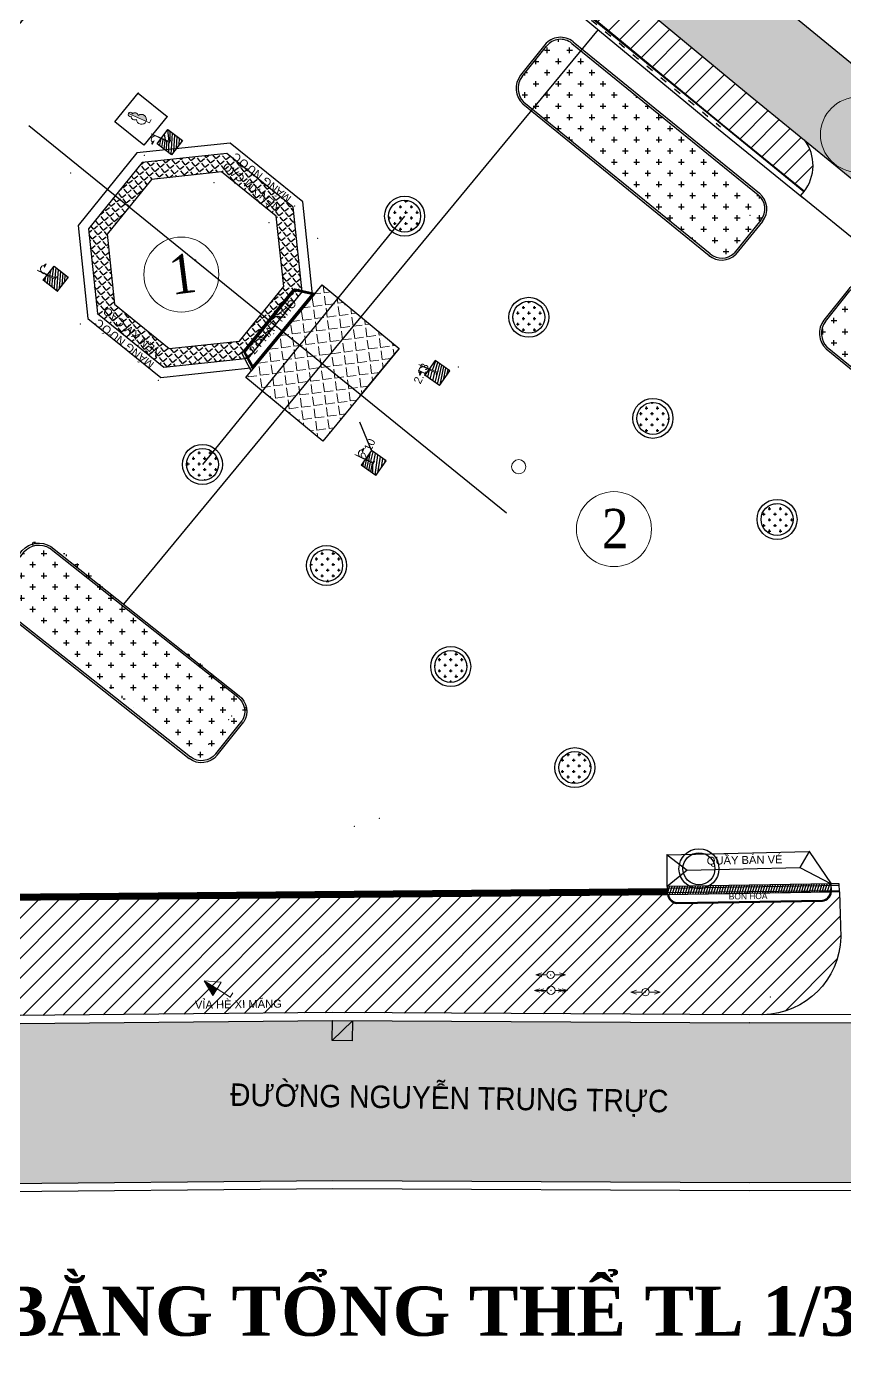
# Model space of a CAD drawing. Header units: millimetres. Extents: x 9937 to 183044, y 7127 to 109805.
# Drawn here: x 83711 to 124590, y 7127 to 73303 of the extents above; entities that cross this region are included whole.
import ezdxf
from ezdxf.enums import TextEntityAlignment as Align

# ---------------------------------------------------------------- set-up
doc = ezdxf.new("R2010")
doc.units = ezdxf.units.MM
doc.header["$LTSCALE"] = 100
doc.linetypes.add('ACAD_ISO03W100', pattern=[30, 12, -18])
doc.layers.get('0').update_dxf_attribs({"lineweight": 9})
for name, color, linetype in [('0-khung', 7, 'Continuous'), ('BO VIA', 3, 'Continuous'), ('BON CAY KIENG', 1, 'Continuous'), ('CAODO', 7, 'Continuous'), ('CHU', 2, 'Continuous'), ('GACH VIA HE', 3, 'Continuous'), ('HIEN', 7, 'Continuous'), ('LE DUONG', 1, 'Continuous'), ('NEN XI MANG CAO', 5, 'Continuous')]:
    doc.layers.add(name, color=color, linetype=linetype)
doc.layers.add('CAY CAU', color=91, linetype='Continuous', lineweight=15)
doc.layers.add('diem', color=2, linetype='Continuous', lineweight=0)
doc.styles.add('1.5 mm Times New Roman', font='times.ttf', dxfattribs={"width": 0.9})
doc.styles.add('GHICHU', font='VHELVCN.TTF', dxfattribs={"height": 2})
doc.styles.add('GHICHU2', font='VHELVCN.TTF', dxfattribs={"height": 2})
doc.styles.add('MB', font='VHELVCN.TTF')
doc.dimstyles.get("Standard").update_dxf_attribs({"dimtxt": 0.18, "dimasz": 0.18, "dimexe": 0.18, "dimexo": 0.0625, "dimgap": 0.09, "dimtad": 0, "dimtih": 1, "dimtoh": 1, "dimdec": 4, "dimzin": 0, "dimdsep": 46, "dimtxsty": 'Standard', "dimcen": 0.09, "dimadec": 0, "dimazin": 0, "dimtfac": 1, "dimtdec": 4, "dimtofl": 0, "dimtmove": 0, "dimatfit": 3, "dimfxl": 1, "dimtolj": 1, "dimtzin": 0, "dimarcsym": 0})
pattern_1 = [(83.4374819777422, (806203163.0237598, -992949181.5618784), (-124.1809678838361, 14.28590968169904), [])]
pattern_2 = [(83.45757245060054, (806551216.4917207, -992666494.9974082), (-124.1859695309608, 14.24236538132847), [])]
pattern_3 = [(45, (-322361.6668058929, 1722250.069294074), (-498.4042147193378, 498.404214719338), [])]
pattern_4 = [(0, (-322361.6668058929, 1722250.069294074), (558.8, 558.8), [279.4, -838.2]), (90, (-322221.9668058929, 1722110.369294074), (-558.8, 558.8), [279.4, -838.2])]
pattern_5 = [(0, (-322361.6668058929, 1722250.069294074), (279.4, 279.4), [139.7, -419.1]), (90, (-322291.8168058928, 1722180.219294074), (-279.4, 279.4), [139.7, -419.1])]

# ---------------------------------------------------------------- blocks, each defined once
blk = doc.blocks.new('DENCS1')
blk.add_hatch(color=256).paths.add_polyline_path([(-0.0554285714464982, 0.0382388986317821), (0.0554285714458729, 0.0382388986317892), (-1.137e-13, 1.97823889811589)])
h = blk.add_hatch(color=256)
h.dxf.hatch_style = 1
h.paths.add_polyline_path([(0.9140024093083525, 1.428960608017519, 0.500000000000071), (0.5140024093083753, 1.428960608017519)])
for p, q in [((-0.0554285714460718, 0.0382388986317963), (-1.137e-13, 1.978238898110433)), ((0.0554285714458445, 0.0382388986317963), (-1.137e-13, 1.978238898110433)), ((0.5140024093083753, 1.428960608017519), (0.9140024093083525, 1.428960608017519)), ((-0.1918415516266805, 0), (-0.1918415516266805, 0.0382388986317892)), ((-0.1918415516266805, 0.0382388986317892), (0.1918415516266805, 0.0382388986317892)), ((0.1918415516266805, 0), (-0.1918415516266805, 0)), ((0.1918415516266805, 0.0382388986317892), (0.1918415516266805, 0))]:
    blk.add_line(p, q)
for centre, radius, start, end in [((0.3734860140775993, 1.368606695493113), 0.3763838369043488, 25.21639918475023, 172.885619373807), ((0.7140024093083639, 1.278960608017563), 0.2499999999999645, 36.86989764583751, 143.1301023541625)]:
    blk.add_arc(centre, radius, start, end)
blk = doc.blocks.new('DTTTHE')
for p, q in [((-1.799869686285347, -0.0108289132192994), (-1.21730334590228, 0.1734619063078213)), ((-1.305023912707639, -0.0108289132192994), (-0.768955886871737, 0.1539952232540003)), ((1.305023912707667, -0.0108289132192994), (0.7689558868717655, 0.1539952232540003)), ((1.799869686285347, -0.0108289132192994), (1.21730334590228, 0.1734619063078213)), ((-1.799869686285347, -0.0108289132192994), (-1.21730334590228, -0.1951197327464058)), ((-0.4498696862853535, -0.0108289132192994), (-1.799869686285347, -0.0108289132192994)), ((-1.305023912707639, -0.0108289132192994), (-0.768955886871737, -0.1756530496925848)), ((0.4498696862853535, -0.0108289132192994), (1.799869686285347, -0.0108289132192994)), ((1.305023912707667, -0.0108289132192994), (0.7689558868717655, -0.1756530496925848)), ((1.799869686285347, -0.0108289132192994), (1.21730334590228, -0.1951197327464058))]:
    blk.add_line(p, q)
blk.add_circle((0, 0), 0.4499999999999993)
blk.add_point((0, 0))
blk = doc.blocks.new('DTHTHE')
for p, q in [((-1.59996547320236, -0.0052554967422367), (-0.9669112432924009, 0.2101706654078157)), ((1.59996547320236, -0.0052554967422367), (0.9669112432923725, 0.2101706654078157)), ((-0.3999654732023714, -0.0052554967422367), (-1.59996547320236, -0.0052554967422367)), ((-1.59996547320236, -0.0052554967422367), (-0.9669112432924009, -0.2206816588922749)), ((0.399965473202343, -0.0052554967422367), (1.59996547320236, -0.0052554967422367)), ((1.59996547320236, -0.0052554967422367), (0.9669112432923725, -0.2206816588922749))]:
    blk.add_line(p, q)
blk.add_circle((0, 0), 0.3999999999999986)
blk.add_point((0, 0))
blk = doc.blocks.new('BBTGIAC')
blk.add_hatch(color=256).paths.add_polyline_path([(0, 3.199999999999988), (-0.8000000000000111, 1.61790997126809), (0, 1.61790997126809)])
for p, q in [((0, 3.199999999999988), (-0.8000000000000113, 1.61790997126809)), ((0, 1.61790997126809), (0, 3.199999999999988)), ((0, 3.199999999999988), (0.799999999999983, 1.61790997126809)), ((0, 1.61790997126809), (-0.8000000000000113, 1.61790997126809)), ((0, 1.61790997126809), (0.799999999999983, 1.61790997126809)), ((0, 0), (0.001931283045252, 1.61790997126809)), ((0, 0), (0.533385029538465, 0))]:
    blk.add_line(p, q)
blk = doc.blocks.new('CAYDL')
at = {"linetype": 'Continuous'}
blk.add_hatch(color=256, dxfattribs=at).paths.add_polyline_path([(0.2730896669155642, 1.660251213043927, 0.5693726601521445), (0.1762234897171492, 2.41734217087509, 0.684834325308665), (0, 2.871893779935298), (0, 0.469883415720855, 0.796562249628744)])
for p, q in [((0, 2.871504589831669), (0, 0)), ((0, 0), (0.4967282140305827, 0))]:
    blk.add_line(p, q, dxfattribs=at)
for centre, radius, start, end in [((0, 1.096392912379819), 0.626509496658965, 115.841984444443, 64.15801555555699), ((0, 2.010052954237), 0.4437783504383233, 113.396884545058, 232.0208978191353), ((0, 2.6104582477647), 0.2614355321705987, 312.3812719101817, 227.6187280898183), ((0, 2.010052954237), 0.4437783504383233, 307.9791021808647, 66.60311545494193)]:
    blk.add_arc(centre, radius, start, end, dxfattribs=at)
blk = doc.blocks.new('evtrter')
at = {"layer": 'diem'}
blk.add_point((457388.7079036913, -1670632.699559962), dxfattribs=at)
at = {"layer": 'GACH VIA HE'}
for p, q in [((445994.6312547059, -1663689.166590327), (447218.6149865482, -1662164.877146375)), ((448486.1398167661, -1662032.869735587), (457795.3099318443, -1669605.204225081)), ((448549.242407454, -1661955.293559808), (457858.4125225321, -1669527.628049302)), ((457926.9881296908, -1670869.567978306), (456593.3038774898, -1672517.54306729)), ((458004.7216312502, -1670932.476663996), (456667.0574554362, -1672585.369569892))]:
    blk.add_line(p, q, dxfattribs=at)
for points in [[(447140.8843808189, -1662101.964882444), (445916.89775315, -1663626.257904632)], [(455399.6968317283, -1672559.473944443), (446092.5624270135, -1664984.279281059)], [(446028.8757501556, -1665061.380345116), (455341.6069586416, -1672641.16043085)]]:
    blk.add_lwpolyline(points, dxfattribs=at)
for centre, radius, start, end in [((447918.2165005766, -1662731.055317598), 1000, 50.87414729215566, 141.0172154159501), ((447918.2165005766, -1662731.055317598), 900, 50.87414729215566, 141.0172154159501), ((446779.6987799651, -1664280.86617233), 1083.022435599559, 142.812361840521, 226.1107704100704), ((446780.2217683557, -1664281.022344373), 983.588170289463, 143.0060087401849, 225.642482182682), ((457227.3866156548, -1670303.389807092), 900, 321.0172154159502, 50.87414729215566), ((457227.3866156548, -1670303.389807092), 1000, 321.0172154159502, 50.87414729215566), ((455972.8608257792, -1671865.584157861), 999.9999999999275, 230.4427521099758, 313.9632335004259), ((455972.8608257792, -1671865.584157861), 899.9999999999275, 230.4427521099758, 313.5811429411888)]:
    blk.add_arc(centre, radius, start, end, dxfattribs=at)

msp = doc.modelspace()

# ---------------------------------------------------------------- hatches: boundary and pattern name
at = {"layer": 'BO VIA'}
h = msp.add_hatch(dxfattribs=at)
h.set_pattern_fill('AR-SAND', color=253, scale=44, style=0)
h.set_pattern_definition([(37.5, (-322361.6668058929, 1722250.069294074), (-70.4013770232981, 2153.418244249106), [0, -1698.752, 0, -1899.92, 0, -1816.1]), (7.499999999999999, (-322361.6668058929, 1722250.069294074), (1977.902445807212, 3154.030442500759), [0, -916.432, 0, -1531.112, 0, -586.7399999999999]), (327.5, (-323736.3148058928, 1722250.069294074), (3480.366429062416, 6.323612585600861), [0, -558.8, 0, -2011.68, 0, -2626.36]), (317.5, (-323736.3148058928, 1722250.069294074), (3359.648390878108, 980.8890223317511), [0, -279.4, 0, -1318.768, 0, -1508.76])])
h.paths.add_polyline_path([(98580.53283321648, 87480.9768493378), (119698.9112234845, 69990.46744665992), (140910.9928457882, 52667.78147583478), (162335.4498863198, 35029.43479826138, -0.1157157580870133), (163291.1343570807, 33898.35300872452, -0.1383604153416162), (163630.0176239893, 31726.46229260811, -0.079783906374194), (163019.0315728514, 28723.48816462839, -0.0983745176155972), (161045.7386053276, 25863.20057628909, -0.2164462790111767), (157981.2426257123, 23991.85389796202), (140413.9787755097, 23560.79611127964), (119843.3064036565, 23506.91501100105), (98996.94475182291, 23613.77413837006), (62558.66646833333, 23275.81447444321), (53216.24194138503, 23149.12998565077), (31022.71455399215, 22715.68782534473, -0.2020653777913407), (29180.16687616764, 23532.3120076363), (31654.25457568781, 28371.43951729336, -0.0227819444043218), (34060.41095794167, 31697.45522153168), (37409.8201340941, 36003.18015118549), (40477.71308032022, 39505.45339452941), (45582.11235543992, 45214.18714549462), (59000.17789995344, 59643.39921834087), (72462.40658821038, 73836.76681550639, -0.2566994672691996), (76021.20302917069, 74610.88559884136), (80587.33915142354, 70310.78456356958), (83655.01243177718, 73778.3571476352), (82898.25133442941, 74663.80637405557), (95076.49862250278, 87225.01933255394, -0.3570558508103294)], flags=16)
edge = h.paths.add_edge_path()
edge.add_line((9936.960591270705, 19140.06883670971), (11321.35000797757, 14486.31528983358))
edge.add_line((11321.35000797757, 14486.31528983358), (14588.87713927822, 14535.72465967317))
edge.add_line((14588.87713927822, 14535.72465967317), (31144.506719117, 14716.54088409315))
edge.add_line((31144.506719117, 14716.54088409315), (53348.58422184136, 15150.18908943981))
edge.add_line((53348.58422184136, 15150.18908943981), (62650.00023585354, 15276.31749745412))
edge.add_line((62650.00023585354, 15276.31749745412), (99013.53956677951, 15613.58396862098))
edge.add_line((99013.53956677951, 15613.58396862098), (119833.2796224562, 15506.86130457348))
edge.add_line((119833.2796224562, 15506.86130457348), (140522.589747956, 15561.053154669))
edge.add_line((140522.589747956, 15561.053154669), (158160.7096339884, 15993.84957542969))
edge.add_line((158160.7096339884, 15993.84957542969), (181622.9563332359, 16396.09424530016))
edge.add_line((181622.9563332359, 16396.09424530016), (183037.5699387886, 21151.44920890522))
edge.add_line((183037.5699387886, 21151.44920890522), (181972.4431422619, 24731.97181864898))
edge.add_arc((183705.2329887132, 30005.11986179557), 5550.554110798805, 222.3725409085557, 251.8091492645286, ccw=False)
edge.add_line((179604.60341328, 26264.33277590201), (167362.8415292576, 36529.76851778594))
edge.add_line((167362.8415292576, 36529.76851778594), (143601.5712274806, 56193.79749570624))
edge.add_line((143601.5712274806, 56193.79749570624), (122498.617517494, 73453.37167104823))
edge.add_line((122498.617517494, 73453.37167104823), (96388.28446533263, 94831.6235620163))
edge.add_line((96388.28446533263, 94831.6235620163), (95981.6693345051, 97301.35110467742))
edge.add_line((95981.6693345051, 97301.35110467742), (99972.03884671931, 102746.3981344574))
edge.add_line((99972.03884671931, 102746.3981344574), (102605.0241077911, 105516.1703359059))
edge.add_line((102605.0241077911, 105516.1703359059), (100163.752591066, 107769.8967999352))
edge.add_line((100163.752591066, 107769.8967999352), (94796.99152073899, 102124.3256512603))
edge.add_line((94796.99152073899, 102124.3256512603), (93123.82201968343, 100349.039527744))
edge.add_line((93123.82201968343, 100349.039527744), (90862.32733775792, 99504.53505516634))
edge.add_line((90862.32733775792, 99504.53505516634), (88222.00302591699, 101710.6031700817))
edge.add_line((88222.00302591699, 101710.6031700817), (71999.19443597196, 84850.27692186063))
edge.add_line((71999.19443597196, 84850.27692186063), (68162.07122468046, 80955.55662041808))
edge.add_line((68162.07122468046, 80955.55662041808), (47746.87694204371, 58893.47218842571))
edge.add_line((47746.87694204371, 58893.47218842571), (23088.49063164386, 32893.13091046666))
edge.add_line((23088.49063164386, 32893.13091046666), (14821.23283526057, 22940.19848268875))
edge.add_line((14821.23283526057, 22940.19848268875), (14484.71391649556, 22535.0641393899))
edge.add_line((14484.71391649556, 22535.0641393899), (10930.91114544519, 22481.32589999493))
edge.add_line((10930.91114544519, 22481.32589999493), (9936.960591270705, 19140.06883670971))
h = msp.add_hatch(dxfattribs=at)
h.set_pattern_fill('ANSI31', color=253, scale=222, style=0)
h.set_pattern_definition(pattern_3)
h.paths.add_polyline_path([(98580.5328332159, 87480.97684933829, 0.3570558508102576), (95076.49862250278, 87225.01933255394), (96496.49369050289, 86343.91687521826, -0.0107417776923773), (96710.14607691317, 86398.11426255455), (110836.4964264416, 74729.52431599563, -0.7030904900671914), (111921.8420381633, 74339.23319864296, -0.1743357218329981), (111781.4930519609, 73948.9420812903), (118487.0910238568, 68410.0115617637), (122587.527435799, 65070.43790899938, 0.3302519457591543), (122604.4850576133, 67617.6525579628), (119698.9112234824, 69990.46744666155)])
edge = h.paths.add_edge_path(flags=16)
edge.add_ellipse((104686.210977418, 80489.47622537611), major_axis=(-146.3755025644337, 112.0181889430401), ratio=0.9999999999248143, start_angle=360.1665058740468, end_angle=718.6608765130093, ccw=False)
edge.add_ellipse((104395.7928984283, 80716.47695212554), major_axis=(-144.0476969158887, 114.9961887120501), ratio=0.9999999999258097, start_angle=181.3414866514301, end_angle=539.8358572903925, ccw=False)
edge.add_line((104249.5889594328, 80827.68121987209), (104248.5709268237, 80828.47694905987))
edge.add_ellipse((104395.7928984283, 80716.47695212554), major_axis=(-144.0476969158887, 114.9961887120501), ratio=0.9999999999258097, start_angle=181.3414866514301, end_angle=539.8358572903925, ccw=False)
edge.add_ellipse((104686.210977418, 80489.47622537611), major_axis=(-146.3755025644337, 112.0181889430401), ratio=0.9999999999248143, start_angle=360.1665058740468, end_angle=718.6608765130093, ccw=False)
edge.add_line((104830.4501874961, 80373.66017073602), (104829.4321548873, 80374.4558999238))
h = msp.add_hatch(dxfattribs=at)
h.set_pattern_fill('ANSI31', color=253, scale=222, style=0)
h.set_pattern_definition(pattern_3)
h.paths.add_polyline_path([(124407.8335580735, 27786.91036243294), (124336.2622078798, 30050.6082276504), (123936.5033067924, 30044.71820569807, -0.3525569016852269), (123493.7629451264, 29587.57383879926), (116197.9600729024, 29470.79356519785, -0.3591065608461139), (115739.4460226594, 29925.7258446787), (76567.05209890805, 29580.33927978925), (51854.46015581698, 29303.12375951139), (36999.55632585951, 29153.79122888483, -0.3167547870420334), (34984.9567247309, 30813.21084050951), (33979.47170307674, 31595.37431194237, 0.0220589733769441), (31654.25457568781, 28371.43951729336), (29180.16687616776, 23532.31200763653), (29471.51741988782, 23806.38291209773, 0.201203303928724), (31022.81183739717, 23115.76600303198), (53208.43138451996, 23549.0537223455), (62554.09978010161, 23675.78932331945), (98996.1150109817, 24013.78364696331), (119843.807742845, 23906.9176963421), (120515.6379605712, 23908.67429422494, 0.4002893532490366)])
edge = h.paths.add_edge_path(flags=16)
edge.add_ellipse((73303.70017178723, 24842.36576355831), major_axis=(-2.368268879784498, 207.3464754790904), ratio=0.9999999999713457, start_angle=92.13013760824339, end_angle=269.37231121917404, ccw=False)
edge.add_ellipse((72889.2250262486, 24832.19555492606), major_axis=(-3.432224003985049, 207.3315929362305), ratio=0.9999999999713453, start_angle=91.8361263037769, end_angle=269.0782999147724, ccw=False)
edge.add_ellipse((72889.2250262486, 24832.19555492606), major_axis=(-3.432224003985049, 207.3315929362305), ratio=0.9999999999713453, start_angle=-88.16387362161458, end_angle=91.8361263037769, ccw=False)
edge.add_ellipse((73303.70017178723, 24842.36576355831), major_axis=(-2.368268879784498, 207.3464754790904), ratio=0.9999999999713457, start_angle=269.37231121917404, end_angle=449.3723111446304, ccw=False)
at = {"layer": 'CAY CAU'}
h = msp.add_hatch(dxfattribs=at)
h.set_pattern_fill('ANGLE', color=253, scale=87.99999999999999, angle=7.317899333461887, style=0)
h.set_pattern_definition([(7.31789933346189, (-530755.2355839064, 1654922.152893763), (-78.29454075868752, 609.6732463273964), [447.0399999999998, -167.6399999999999]), (97.31789933346188, (-530755.2355839064, 1654922.152893763), (-609.6732463273964, -78.29454075868748), [447.0399999999998, -167.6399999999999])])
h.paths.add_polyline_path([(98485.33532933069, 60386.45069172841), (94664.2420356233, 55760.51878120643), (98519.1852943918, 52576.27436978379), (102340.2785880988, 57202.20628030595)])
at = {"layer": 'GACH VIA HE'}
h = msp.add_hatch(dxfattribs=at)
h.set_pattern_fill('CROSS', color=66, scale=88, style=0)
h.set_pattern_definition(pattern_4)
h.paths.add_polyline_path([(110965.8789090967, 72459.39109563781, 0.4149451088751719), (109698.3540788757, 72327.3836848461), (108474.3703470364, 70803.09424089827, 0.3770533326484696), (108572.3015193436, 69507.98155016638), (117889.539424351, 61924.56351982872, 0.3754224686723586), (119073.0429698201, 61974.71776393522), (120406.7272220214, 63622.69285291946, 0.4134823940884002), (120275.0490241751, 64887.05660614371)])
h = msp.add_hatch(dxfattribs=at)
h.set_pattern_fill('CROSS', color=66, scale=44, style=0)
h.set_pattern_definition(pattern_5)
edge = h.paths.add_edge_path()
edge.add_arc((102608.6186223518, 63821.12218211871), 800, 0, 360)
h = msp.add_hatch(dxfattribs=at)
h.set_pattern_fill('CROSS', color=66, scale=88, style=0)
h.set_pattern_definition([(0, (-266683.5577113105, 1723272.247172188), (558.8, 558.8), [279.4, -838.2]), (90, (-266543.8577113105, 1723132.547172188), (-558.8, 558.8), [279.4, -838.2])])
h.paths.add_polyline_path([(126124.4730108734, 60217.19955848669, 0.4149451088751719), (124856.9481806524, 60085.19214769499), (123632.9644488131, 58560.90270374715, 0.3770533326484696), (123730.8956211203, 57265.79001301526), (133048.1335261277, 49682.3719826776, 0.3754224686723586), (134231.6370715968, 49732.5262267841), (135565.3213237981, 51380.50131576834, 0.4134823940884002), (135433.6431259518, 52644.8650689926)])
h = msp.add_hatch(dxfattribs=at)
h.set_pattern_fill('CROSS', color=66, scale=44, style=0)
h.set_pattern_definition(pattern_5)
edge = h.paths.add_edge_path()
edge.add_arc((108811.6263475038, 58769.1230568511), 800, 0, 360)
h = msp.add_hatch(dxfattribs=at)
h.set_pattern_fill('CROSS', color=66, scale=44, style=0)
h.set_pattern_definition(pattern_5)
edge = h.paths.add_edge_path()
edge.add_arc((115014.634072656, 53717.12393158372), 800, 0, 360)
h = msp.add_hatch(dxfattribs=at)
h.set_pattern_fill('CROSS', color=66, scale=44, style=0)
h.set_pattern_definition(pattern_5)
edge = h.paths.add_edge_path()
edge.add_arc((92504.62037181763, 51415.10673181572), 800, 0, 360)
h = msp.add_hatch(dxfattribs=at)
h.set_pattern_fill('CROSS', color=66, scale=44, style=0)
h.set_pattern_definition(pattern_5)
edge = h.paths.add_edge_path()
edge.add_arc((121217.6417978083, 48665.12480631634), 800, 0, 360)
h = msp.add_hatch(dxfattribs=at)
h.set_pattern_fill('CROSS', color=66, scale=88, style=0)
h.set_pattern_definition(pattern_4)
h.paths.add_polyline_path([(85057.21813191065, 47437.71215697494, 0.4149451088751719), (83789.6933016897, 47305.70474618324), (82565.70956985035, 45781.4153022354, 0.3770533326484696), (82663.64074215751, 44486.30261150351), (91980.87864716497, 36902.88458116585, 0.3754224686723586), (93164.38219263405, 36953.03882527235), (94498.06644483533, 38601.01391425659, 0.4134823940884002), (94366.38824698905, 39865.37766748085)])
h = msp.add_hatch(dxfattribs=at)
h.set_pattern_fill('CROSS', color=66, scale=44, style=0)
h.set_pattern_definition(pattern_5)
edge = h.paths.add_edge_path()
edge.add_arc((98707.62809696875, 46363.10760654811), 800, 0, 360)
h = msp.add_hatch(dxfattribs=at)
h.set_pattern_fill('CROSS', color=66, scale=44, style=0)
h.set_pattern_definition(pattern_5)
edge = h.paths.add_edge_path()
edge.add_arc((104910.6358221202, 41311.1084812798), 800, 0, 360)
h = msp.add_hatch(dxfattribs=at)
h.set_pattern_fill('CROSS', color=66, scale=44, style=0)
h.set_pattern_definition(pattern_5)
edge = h.paths.add_edge_path()
edge.add_arc((111113.6435472718, 36259.1093560115), 800, 0, 360)
at = {"layer": 'HIEN'}
h = msp.add_hatch(dxfattribs=at)
h.set_pattern_fill('ANSI31', color=256, scale=999.9999999999998, angle=398.4575724506005)
h.set_pattern_definition(pattern_2)
h.paths.add_polyline_path([(90954.77456515541, 66888.99676518588), (91499.31727346154, 67605.56723539208), (90782.74680362135, 68150.10994365951), (90459.23046674691, 67724.39080361315), (90862.66379865291, 67553.925344576), (90892.03709136455, 67618.25287740327), (90910.06920241051, 67610.01903953227), (90827.45216636673, 67429.08766931319), (90809.420055321, 67437.32150718423), (90838.79334803241, 67501.64904001146), (90439.2326585703, 67698.07544105078), (90238.20409515193, 67433.53947365559)])
h = msp.add_hatch(dxfattribs=at)
h.set_pattern_fill('ANSI31', color=256, scale=999.9999999999998, angle=398.4575724506005)
h.set_pattern_definition(pattern_2)
h.paths.add_polyline_path([(85802.13564831747, 60775.61124491288), (85094.38746370906, 61331.57213105212), (84538.42657762743, 60623.8239462896), (85246.17476223587, 60067.86306014991)])
edge = h.paths.add_edge_path(flags=17)
edge.add_line((85128.97259495058, 60609.25191049148), (85110.94048390457, 60617.48574836294))
edge.add_line((85110.94048390457, 60617.48574836294), (85140.31377661652, 60681.81328118977))
edge.add_line((85140.31377661628, 60681.81328118975), (84237.41367268177, 61125.68431903469))
edge.add_line((84237.41367268199, 61125.68431903471), (84475.0485312302, 61025.27482868776))
edge.add_ellipse((84605.31597545894, 61170.53729923507), major_axis=(-81.22419554698716, -177.4075038823714), ratio=0.9999999998856893, start_angle=205.2741581727044, end_angle=342.715292978995, ccw=False)
edge.add_ellipse((84720.91200864912, 61311.80962390175), major_axis=(-53.83155743851629, -117.8911507210789), ratio=0.9999999998849096, start_angle=216.8698976427046, end_angle=270, ccw=False)
edge.add_line((84693.24256417542, 61438.42147893806), (84607.11207227391, 61249.79563778456))
edge.add_ellipse((84720.91200864912, 61311.80962390175), major_axis=(-53.83155743851629, -117.8911507210789), ratio=0.9999999998849096, start_angle=270, end_angle=323.13010235729547, ccw=False)
edge.add_ellipse((84605.31597545894, 61170.53729923507), major_axis=(-81.22419554698716, -177.4075038823714), ratio=0.9999999998856893, start_angle=205.2741581727044, end_angle=342.715292978995)
edge.add_line((84475.04853123067, 61025.27482868782), (85164.18422723647, 60734.08958575472))
edge.add_line((85164.18422723649, 60734.08958575472), (85193.5575199485, 60798.4171185818))
edge.add_line((85193.55751994834, 60798.41711858201), (85211.58963099413, 60790.18328071052))
edge.add_line((85211.58963099438, 60790.18328071055), (85128.9725949506, 60609.25191049148))
h = msp.add_hatch(dxfattribs=at)
h.set_pattern_fill('ANSI31', color=256, scale=999.9999999999998, angle=398.4374819777422)
h.set_pattern_definition(pattern_1)
h.paths.add_polyline_path([(104351.9467401261, 55356.84082620985), (104871.8669030646, 56091.47204267508), (104137.2356867054, 56611.39220556525), (103837.6206342529, 56188.04534167255), (104238.5063802876, 56018.49064176525), (104267.9022273145, 56082.80787104298), (104285.9314500984, 56074.56771081012), (104203.2509764728, 55893.66532095574), (104185.2217536888, 55901.9054811886), (104214.6176007157, 55966.22271046609), (103818.5527504404, 56161.10300767812), (103617.3155237668, 55876.76098910002)])
h = msp.add_hatch(dxfattribs=at)
h.set_pattern_fill('ANSI31', color=256, scale=999.9999999999998, angle=398.4374819777422)
h.set_pattern_definition(pattern_1)
h.paths.add_polyline_path([(101081.5789512335, 51580.63097656611), (101099.6081740176, 51572.39081633328), (101016.9277003917, 51391.4884264791), (100998.8984776075, 51399.72858671193), (101028.2943246344, 51464.04581598943), (100632.2294741712, 51658.92611329399), (100430.9922474255, 51374.5840946139), (101165.6234637852, 50854.66393172403), (101685.5436267235, 51589.29514818922), (100950.912410364, 52109.21531107937), (100651.2973579763, 51685.86844727856), (101052.1831042065, 51516.31374728886)])
h = msp.add_hatch(color=256, dxfattribs=at)
h.dxf.hatch_style = 1
h.paths.add_polyline_path([(99991.80564872164, 22608.66131133703), (99996.9316140617, 23608.64817320346), (98991.81878700446, 22613.78727603517)])
at = {"layer": 'LE DUONG'}
h = msp.add_hatch(dxfattribs=at)
h.set_pattern_fill('ANSI31', color=256, scale=999.9999999999998, angle=391.1195826442803)
h.set_pattern_definition([(76.1195826442803, (673153256.9214906, -1087537778.034903), (-121.3498163011124, 29.98703192525495), [])])
h.paths.add_polyline_path([(115734.4139256418, 30313.48269489524), (115740.8157058806, 29913.53392666625), (123936.5033067924, 30044.71820569807), (123930.6103721772, 30444.67479505157)])
at = {"layer": 'NEN XI MANG CAO'}
h = msp.add_hatch(dxfattribs=at)
h.set_pattern_fill('ANGLE', color=256, scale=50, angle=398.4575724506005)
h.set_pattern_definition([(38.45757245060055, (8297.967834666022, -12304.8621482459), (-217.2107793101709, 273.4868184236092), [254, -95.25]), (128.4575724506005, (8297.967834666022, -12304.8621482459), (-273.4868184236092, -217.2107793101709), [254, -95.25])])
h.paths.add_polyline_path([(87734.7053964764, 62923.83149819263), (89950.33557027407, 65663.25636937277), (93454.08859373048, 66033.6351518415), (96193.51346491065, 63818.00497804386), (96563.89224737935, 60314.25195458743), (94348.26207358175, 57574.8270834073), (90844.50905012529, 57204.44830093856), (88105.0841789451, 59420.0784747362)])
h.paths.add_polyline_path([(97489.99629193745, 60040.5300127212), (97041.91855615508, 64279.30878678202), (93727.81053559671, 66959.7391963996), (89489.0317615359, 66511.66146061725), (86808.6013519183, 63197.55344005888), (87256.67908770066, 58958.77466599808), (90570.78710825907, 56278.34425638049), (94809.56588231988, 56726.42199216284)])

# ---------------------------------------------------------------- linework, layer by layer
at = {"layer": 'BO VIA'}
for points in [[(102605.0241077911, 105516.1703359059), (99972.0388467192, 102746.3981344572), (95981.6693345051, 97301.35110467742), (96388.28446533263, 94831.6235620163), (122498.617517494, 73453.37167104823), (143601.5712274715, 56193.79749571368), (167362.8415292544, 36529.7685177885), (179604.60341328, 26264.33277590201)], [(181632.9409709885, 16396.2654252972), (158160.7096339903, 15993.84957542992), (140522.5897479561, 15561.053154669), (119833.2796224676, 15506.86130457348), (99013.53956676798, 15613.58396862098), (62650.0002358373, 15276.31749745388), (53348.58422182279, 15150.18908943957), (31144.50671911414, 14716.54088409315), (14588.87713931675, 14535.72465967363), (11321.35000797757, 14486.31528983358)], [(181877.9137509092, 16000.4065398944), (158169.0441467716, 15593.93368372018), (140528.0202964683, 15161.06600696896), (119832.7782833389, 15106.85861923219), (99014.36930758704, 15213.57446002751), (62654.56692410086, 14876.34264857811), (53355.20133584563, 14750.24204460811), (31150.59632730333, 14316.58353709965), (14594.08530037373, 14135.75768579519), (11439.82190342305, 14088.06101471348)]]:
    msp.add_lwpolyline(points, dxfattribs=at)
msp.add_lwpolyline([(83548.58054487885, 73902.8879041064), (82898.25133442937, 74663.80637405557), (95076.49862250278, 87225.01933255394, -0.3570558508102576), (98580.5328332159, 87480.97684933829), (119698.9112234822, 69990.46744666179), (140910.9928457969, 52667.78147582756), (162335.4498863198, 35029.43479826138, -0.1157157580870133), (163291.1343570807, 33898.35300872452, -0.1383604153416163), (163630.0176239893, 31726.46229260811, -0.079783906374194), (163019.0315728514, 28723.48816462839, -0.0983745176156037), (161045.7386053275, 25863.20057628886, -14.3619057665111)], format="xyb", dxfattribs=at)
at = {"layer": 'BO VIA', "color": 253}
msp.add_lwpolyline([(122559.9582901307, 65034.56016766443, 0.3384628379746535), (122593.8434276079, 67632.08095331932, 1.059698927800778)], format="xyb", dxfattribs=at)
at = {"layer": 'BO VIA'}
msp.add_lwpolyline([(53208.43138451629, 23549.0537223455), (31022.81183739717, 23115.76600303198, -0.201203303928724), (29471.51741988782, 23806.38291209773), (29180.16687616764, 23532.3120076363, 0.2020653777913407), (31022.71455399215, 22715.68782534473), (53216.24194138323, 23149.12998565077), (62558.66646832681, 23275.81447444321), (98996.94475181226, 23613.77413837006), (119843.3064036948, 23506.91501100105), (140413.9787754986, 23560.7961112794), (157981.2426257123, 23991.85389796202, 0.2164462790111653), (161045.7386053275, 25863.20057628886), (160714.7627665832, 26087.82246774226, -0.2151837874750819), (157951.4756293098, 24391.2438886466), (140404.1667050907, 23960.67574721738), (119843.8077428233, 23906.9176963421), (98996.1150109932, 24013.78364696331), (62554.09978006326, 23675.78932331898)], format="xyb", close=True, dxfattribs=at)
at = {"layer": 'BON CAY KIENG'}
msp.add_lwpolyline([(88133.20924797827, 68530.3542946966), (89293.61823430941, 69971.17037767089), (90734.4343169266, 68810.7613911188), (89574.02533074061, 67369.94530846222)], close=True, dxfattribs=at)
at = {"layer": 'CAODO', "color": 253}
for points in [[(122562.743135902, 65038.11372710857), (96672.25482542685, 86234.85764580593), (94267.48119811981, 85057.49452135409), (83864.60314111889, 74015.26992522576), (80587.33915142354, 70310.78456356958), (76021.20302917191, 74610.88559884089), (73491.97688484017, 72835.44618547452), (34984.9567247309, 30813.21084050951), (35729.44197244814, 29664.43400088209), (36999.55632585951, 29153.79122888483), (124335.473404878, 30117.5648178265)], [(122398.0774685692, 64837.82511927164), (122587.527435799, 65070.43790899938)]]:
    msp.add_lwpolyline(points, dxfattribs=at)
msp.add_point((99636.59612771632, 59401.07244560569), dxfattribs=at)
at = {"layer": 'CAY CAU', "color": 253}
for centre, radius in [((125261.9840316692, 67898.8338462098), 1874.283598811728), ((91449.47390462142, 60905.17277245858), 1874.283598811728), ((108308.8761926325, 51299.4953678057), 355.2556514803694), ((113068.6680388546, 48179.17676720092), 1874.283598811728)]:
    msp.add_circle(centre, radius, dxfattribs=at)
at = {"layer": 'diem'}
for p in [(89293.61823430941, 69971.17037767089), (119698.9112234822, 69990.46744666179), (90743.56514412249, 68803.40757696898), (118487.0910238515, 68410.0115617679), (90782.74680362135, 68150.10994365951), (91489.5105600429, 67613.01964170462), (89604.83241104711, 66860.90178222761), (93496.10743608834, 66927.62269287734), (85914.74883939451, 65975.6626986641), (89658.9216925664, 65443.36612131972), (93089.45910088388, 65505.0028802077), (97114.31633601068, 64323.462683286), (95824.4895329844, 63504.19665899603), (87070.8445952089, 62611.52185689168), (98256.13985403418, 62719.25289216904), (84538.42657762743, 60623.8239462896), (85253.67213272264, 60061.97361420895), (96523.6316557104, 60217.89139435952), (97030.5996360502, 60155.69439387145), (98099.5426726263, 59918.23748294054), (87702.22789791255, 59241.8274902552), (86409.59321332429, 58426.04224164146), (90614.8111610789, 57066.50481631153), (94296.94466887681, 57467.27636075352), (94472.71146198994, 56975.87221492881), (105291.3388847974, 56287.01796544516), (90293.69106328857, 55616.92353793032), (94943.185396016, 56097.05523886217), (103617.3155237668, 55876.76098910002), (95897.59940439893, 54807.07892116354), (100950.912410364, 52109.21531107937), (93819.58310489455, 38661.90798829077), (93959.7862188358, 38837.88233260066), (100100.995894, 33324.33775550802), (101348.6966407926, 33732.98829032644), (115723.9348716611, 31907.39133862942), (122827.4904098158, 32070.22473943699), (115341.3908416094, 29910.15222806391), (124336.4598960472, 30050.61114037502), (93893.3350234226, 24794.62668685126), (109717.3705967787, 25122.26699549728), (114457.0565013465, 25040.03242013766), (120881.7179670472, 24791.29751840699), (98996.94475181226, 23613.77413837006), (119843.3064036948, 23506.91501100105)]:
    msp.add_point(p, dxfattribs=at)
at = {"layer": 'GACH VIA HE'}
msp.add_lwpolyline([(94664.81202632988, 55760.04795982212), (98485.90532003724, 60385.97987034414), (102340.2785880988, 57202.20628030595), (98519.18529439167, 52576.27436978377)], close=True, dxfattribs=at)
for points in [[(98485.3353293306, 60386.45069172862), (102340.2785880988, 57202.20628030595)], [(100376.3072930894, 54823.40194947869), (102286.853939943, 57136.36790473978)]]:
    msp.add_lwpolyline(points, dxfattribs=at)
for centre, radius in [((102608.6186223518, 63821.12218211871), 1000), ((102608.6186223518, 63821.12218211871), 800), ((108811.6263475038, 58769.1230568511), 1000), ((108811.6263475038, 58769.1230568511), 800), ((115014.634072656, 53717.12393158372), 1000), ((115014.634072656, 53717.12393158372), 800), ((92504.62037181763, 51415.10673181572), 1000), ((92504.62037181763, 51415.10673181572), 800), ((121217.6417978083, 48665.12480631634), 1000), ((121217.6417978083, 48665.12480631634), 800), ((98707.62809696875, 46363.10760654811), 1000), ((98707.62809696875, 46363.10760654811), 800), ((104910.6358221202, 41311.1084812798), 1000), ((104910.6358221202, 41311.1084812798), 800), ((111113.6435472718, 36259.1093560115), 1000), ((111113.6435472718, 36259.1093560115), 800), ((117316.6512724233, 31207.11023074342), 1000), ((117316.6512724233, 31207.11023074342), 800)]:
    msp.add_circle(centre, radius, dxfattribs=at)
at = {"layer": 'HIEN'}
for p, q in [((96635.46176513296, 86070.69390570722), (118296.8364312505, 68178.05409384263)), ((118296.8364312505, 68178.05409384263), (122542.3334621723, 64720.33676752564)), ((104137.2356867054, 56611.39220556525), (103617.3155237668, 55876.76098910002)), ((104871.8669030646, 56091.47204267508), (104137.2356867054, 56611.39220556525)), ((104351.9467401261, 55356.84082620985), (103617.3155237668, 55876.76098910002)), ((104351.9467401261, 55356.84082620985), (104871.8669030646, 56091.47204267508)), ((100950.912410364, 52109.21531107937), (100430.9922474255, 51374.58409461414)), ((101685.5436267235, 51589.29514818922), (100950.912410364, 52109.21531107937)), ((101165.6234637852, 50854.66393172403), (100430.9922474255, 51374.58409461414)), ((101165.6234637852, 50854.66393172403), (101685.5436267235, 51589.29514818922)), ((115723.9348716611, 31907.39133862942), (122827.4904098158, 32070.22473943699)), ((115734.4139256418, 30313.48269489524), (115723.9348716611, 31907.39133862942)), ((115723.9348716611, 31907.39133862942), (116728.911774634, 31133.35379914637)), ((122827.4904098158, 32070.22473943699), (122360.3731249861, 31262.4426756776)), ((122827.4904098158, 32070.22473943699), (123930.6103721772, 30444.67479505157)), ((116728.911774634, 31133.35379914637), (115734.4139256418, 30313.48269489524)), ((116728.911774634, 31133.35379914637), (122360.3731249861, 31262.4426756776)), ((122360.3731249861, 31262.4426756776), (123930.6103721772, 30444.67479505157)), ((124330.5669614317, 30450.56772972876), (123930.6103721772, 30444.67479505157)), ((124336.4598960472, 30050.61114037502), (124330.5669614317, 30450.56772972876)), ((124336.4598960472, 30050.61114037502), (123936.5033067924, 30044.71820569807)), ((98991.81878700422, 22613.78727603517), (99996.9316140617, 23608.64817320392))]:
    msp.add_line(p, q, dxfattribs=at)
at = {"layer": 'HIEN', "linetype": 'ACAD_ISO03W100', "ltscale": 0.3}
msp.add_line((96672.25482542685, 86234.85764580593), (118391.9637275511, 68294.0328278055), dxfattribs=at)
at = {"layer": 'HIEN'}
for points in [[(83756.44581337144, 74119.2025595028), (94267.48119811981, 85057.49452135409, -0.1383733361692299), (96710.14607691311, 86398.11426255455), (118487.0910238515, 68410.0115617679), (122587.5275210083, 65070.43783960119)], [(80368.9403010787, 70516.45892304857), (76021.20302917168, 74610.88559884089, 0.0894753735094673), (73491.97688484017, 72835.44618547452), (60055.39121004508, 58603.77146297762), (46546.34433152794, 44103.94496633974), (41582.90928260434, 38568.9843056805), (38579.19672292553, 35046.83952468983), (34984.9567247309, 30813.21084050951, 0.3167547870420334), (36999.55632585951, 29153.79122888483), (51854.46015569765, 29303.12375951023), (76567.05209889414, 29580.33927978925), (115754.9786343943, 29925.86279713107)], [(80163.26594169845, 70298.06007264205), (75965.08427030093, 74251.64465019642, 0.0833196947536474), (73707.66265522887, 72626.89785262477), (60274.21190313377, 58398.54355717986), (46767.78852198098, 43901.53296977188), (41808.75168899389, 38371.47696775152), (38807.67839460948, 34852.42698155018), (35320.99376645463, 30745.48697156622, 0.2935601654568191), (37009.83890814998, 29453.90975538432), (51851.26978815498, 29603.1068458024), (76564.04705101473, 29880.32444504113), (115750.0719801147, 30225.83119561733)], [(115740.8157058806, 29913.53392666625, 0.3523000891442251), (116197.9600729024, 29470.79356519785), (123493.7629451264, 29587.57383879926, 0.352556901685227), (123936.5033067924, 30044.71820569807)], [(115791.1343398402, 29914.33935192833, 0.347362016264471), (116199.9311783683, 29520.83152046148), (123490.2031059376, 29637.5232630372, 0.3476359825194322), (123886.1874141117, 30043.91282437299)], [(124336.4611619688, 30044.31559874979), (124407.8335580735, 27786.91036243294, -0.4002893532481154), (120515.6379605838, 23908.67429422518, -5.410127677784358)]]:
    msp.add_lwpolyline(points, format="xyb", dxfattribs=at)
for points, const_width in [([(80266.10312138835, 70407.25949784533), (75992.66203148814, 74431.7186824528, 0.0864434252620474), (73599.82514667779, 72731.17771369475), (60164.80155658967, 58501.15751007875), (46657.06642678507, 44002.73896810529), (41695.83048579923, 38470.23063671589), (38693.4375587675, 34949.63325311989), (35151.73241523409, 30777.88498544018, 0.3057949301867487), (37004.57947441761, 29303.84930447419), (51852.86497192655, 29453.11530265608), (76565.54957495455, 29730.33186241542), (115753.6561220857, 30075.85696687945)], 300), ([(115765.966522574, 29913.93650319428, 0.3499472007600715), (116198.9276179786, 29495.81225456903), (123492.0009672887, 29612.54883814673, 0.3502122574350459), (123911.3537933583, 30044.31564993039)], 50)]:
    msp.add_lwpolyline(points, format="xyb", dxfattribs=dict(at, const_width=const_width))
for points in [[(90238.20409515193, 67433.53947365559), (90782.74680362135, 68150.10994365951), (91499.31727346174, 67605.56723539233), (90954.77456515541, 66888.99676518588)], [(98008.99765999932, 59887.13249423298), (97517.37636849697, 64537.82974804346), (93881.20805408494, 67478.74056446149), (89230.51080027448, 66987.11927295914), (86289.59998385645, 63350.95095854709), (86781.2212753588, 58700.25370473663), (90417.38958977084, 55759.34288831859), (95068.08684358132, 56250.96417982097)], [(97489.99629193745, 60040.5300127212), (97041.91855615508, 64279.30878678202), (93727.81053559671, 66959.7391963996), (89489.0317615359, 66511.66146061725), (86808.6013519183, 63197.55344005888), (87256.67908770066, 58958.77466599808), (90570.78710825907, 56278.34425638049), (94809.56588231988, 56726.42199216284)], [(84538.42657762743, 60623.8239462896), (85094.38746370906, 61331.57213105212), (85802.13564831747, 60775.61124491288), (85246.17476223587, 60067.86306015015)], [(94472.71146198994, 56975.87221492881), (97030.5996360502, 60155.69439387145), (98099.5426726263, 59918.23748294054), (94943.185396016, 56097.05523886217)], [(94645.52236330086, 57030.5815588954), (97122.99665511127, 60110.43773934832), (97971.87729552842, 59921.86588109185), (95014.42811345842, 56341.48783392719)], [(98996.94475181226, 23613.77413837006), (99996.9316140617, 23608.64817320392), (99991.80564872187, 22608.66131133656), (98991.81878700422, 22613.78727603517)]]:
    msp.add_lwpolyline(points, close=True, dxfattribs=at)
at = {"layer": 'HIEN', "const_width": 100}
msp.add_lwpolyline([(94585.82923672331, 57036.1460746953), (97103.51046965866, 60165.98525439309), (98062.42230815518, 59952.97086979915), (95005.519078815, 56252.19072417776)], close=True, dxfattribs=at)
at = {"layer": 'HIEN'}
for points in [[(124331.879827048, 30361.46284592548), (115750.0719801147, 30225.83119561733)], [(115754.9786343943, 29925.86279713107), (124336.2995814102, 30061.49177958863)]]:
    msp.add_lwpolyline(points, dxfattribs=at)
at = {"layer": 'LE DUONG', "color": 253}
for points in [[(112274.1588834568, 73152.88148714913), (88551.28308171597, 44433.24557526239)], [(83828.94981283872, 68359.96976962106), (107699.1099220669, 48990.49270866325)], [(125499.5813310378, 62311.82555672596), (122398.0774685692, 64837.82511927164)], [(102608.6186223518, 63821.12218211871), (92504.62037181763, 51415.10673181572)]]:
    msp.add_lwpolyline(points, dxfattribs=at)
at = {"layer": 'LE DUONG'}
for points in [[(96563.89224737936, 60314.25195458743), (96193.51346491063, 63818.00497804386), (93454.08859373048, 66033.63515184152), (89950.33557027408, 65663.25636937279), (87734.7053964764, 62923.83149819265), (88105.08417894514, 59420.07847473623), (90844.50905012529, 57204.44830093857), (94348.26207358175, 57574.8270834073)], [(115740.8157058806, 29913.53392666625), (123936.5033067924, 30044.71820569807), (123930.6103721772, 30444.67479505157), (115734.4139256418, 30313.48269489524)]]:
    msp.add_lwpolyline(points, close=True, dxfattribs=at)
at = {"layer": 'LE DUONG', "color": 253}
msp.add_point((92149.29882192789, 61619.04172639005), dxfattribs=at)

# ---------------------------------------------------------------- block references
for name, p, xscale, yscale, zscale, rotation in [('CAYDL', (89853.19615627002, 68479.0627599707), 400.0000000001296, 400.0000000001296, 400.0000000001296, 65.45757245061696), ('DENCS1', (90868.76068438852, 67519.55335442272), -518.3999999165734, 518.3999998569489, 518.4000000000001, 65.45757245059625), ('DENCS1', (85170.28111297237, 60699.717595601), 518.3999999165735, 518.3999998569489, 518.4000000000001, 65.4575724505962), ('DENCS1', (104244.5912132856, 55984.11651588293), -518.3999999165146, 518.3999998570071, 518.4000000000001, 65.43748197774994), ('DENCS1', (101058.2679372047, 51481.93962140632), 518.3999999165146, 518.3999998570071, 518.4000000000001, 65.43748197775), ('BBTGIAC', (93893.3350234226, 24794.62668685126), 479.9999999999129, 479.9999999999129, 479.9999999999129, 58.13967311711744), ('DTHTHE', (109905.8781817952, 25903.35913582495), 460.800000052903, 460.7999999523163, 460.8, 359.806654773858), ('DTTTHE', (109924.6849028581, 25126.61993775214), 460.8000000327415, 460.7999999523163, 460.8, 359.8239395684288), ('DTHTHE', (114641.367714414, 25041.83220419381), 460.800000052903, 460.7999999523163, 460.8, 359.806654773858)]:
    msp.add_blockref(name, p, dxfattribs=dict(xscale=xscale, yscale=yscale, zscale=zscale, rotation=rotation))
at = {"layer": 'CHU', "color": 253}
for p in [(-337520.2609076696, 1734492.260831225), (-322361.6668058929, 1722250.069294074)]:
    msp.add_blockref('evtrter', p, dxfattribs=at)
at = {"layer": 'CHU', "color": 253, "xscale": -1, "rotation": 102.4720160373701}
msp.add_blockref('evtrter', (-1637168.641392573, 123217.4944922219), dxfattribs=at)

# ---------------------------------------------------------------- texts
at = {"char_height": 400, "attachment_point": 1}
for s, insert, rotation, style in [('{\\fArial|b0|i0|c0|p34;2 PHẬT NHỎ}', (94792.70317511259, 57137.34971624873), 50.286816183041914, 'GHICHU2'), ('{\\fArial|b0|i0|c0|p34;QUẦY BÁN VÉ}', (117700.4635308882, 31806.22890491271), 1.1213814369602768, 'GHICHU')]:
    msp.add_mtext(s, dxfattribs=dict(at, insert=insert, rotation=rotation, style=style))
at = {"insert": (92124.53536394809, 24605.46986831608), "char_height": 400, "width": 4617.903772021369, "attachment_point": 1, "rotation": 0.8080570502207431, "style": 'GHICHU'}
msp.add_mtext('{\\fArial|b0|i0|c0|p34;VỈA HÈ XI MĂNG}', dxfattribs=at)
at = {"layer": '0-khung', "style": '1.5 mm Times New Roman', "width": 0.9}
msp.add_text('1', height=1966.449623039999, rotation=7.317899333471428, dxfattribs=at).set_placement((90970.14654560259, 59884.72536937809))
msp.add_text('2', height=1966.449623039999, dxfattribs=at).set_placement((112463.2659958092, 47228.09528497443))
at = {"layer": '0-khung', "insert": (93892.97059576528, 20482.9081550613), "char_height": 1123.685498879999, "attachment_point": 1, "rotation": 359.13596946610835, "style": '1.5 mm Times New Roman'}
msp.add_mtext('{\\fArial|b0|i0|c0|p34;ĐƯỜNG NGUYỄN TRUNG TRỰC}', dxfattribs=at)
at = {"layer": 'BO VIA', "insert": (118803.678997364, 29968.59396447032), "char_height": 300, "width": 4617.903772021368, "attachment_point": 1, "rotation": 0.7879665773623923, "style": 'GHICHU'}
msp.add_mtext('{\\fArial|b0|i0|c0|p34;BỒN HOA}', dxfattribs=at)
at = {"layer": 'CAODO'}
for s, p in [('2.13', (103617.3155237668, 55876.76098910002)), ('2.10', (100950.912410364, 52109.21531107937))]:
    msp.add_text(s, height=399.9999999999999, rotation=65.43748197667976, dxfattribs=at).set_placement(p, align=Align.CENTER)
at = {"layer": 'CHU', "insert": (100820.4578779736, 8725.677378364373), "char_height": 2459.694429556296, "width": 77517.49317693285, "attachment_point": 5, "style": 'MB'}
msp.add_mtext('{\\fTimes New Roman|b1|i0|c0|p18;MẶT BẰNG TỔNG THỂ TL 1/300}', dxfattribs=at)
at = {"layer": 'HIEN', "width": 3563.035301489267, "attachment_point": 1, "style": 'GHICHU2'}
for insert, char_height, rotation in [((96731.70417287335, 64462.19520526454), 400, 141.18055310331158), ((89876.50863937997, 56166.89649624498), 399.9999999999999, 141.29703646647476)]:
    msp.add_mtext('{\\fArial|b0|i0|c0|p34;MÁNG NƯỚC}', dxfattribs=dict(at, insert=insert, char_height=char_height, rotation=rotation))
at = {"layer": 'NEN XI MANG CAO', "width": 3563.035301489267, "attachment_point": 1, "style": 'GHICHU2'}
for insert, char_height, rotation in [((96224.03596053553, 64011.39943301925), 400, 141.18055310331158), ((90215.5635938339, 56742.01998933272), 399.9999999999999, 140.33474201426594)]:
    msp.add_mtext('{\\fArial|b0|i0|c0|p34;NỀN XM CAO}', dxfattribs=dict(at, insert=insert, char_height=char_height, rotation=rotation))

# ---------------------------------------------------------------- leaders
at = {"layer": 'HIEN'}
msp.add_leader([(100950.912410364, 52109.21531107937), (100369.6351535421, 53531.64639781019)], dimstyle='Standard', override={"dimgap": 0.09, "dimtad": 0}, dxfattribs=at)

doc.saveas('drawing.dxf')
